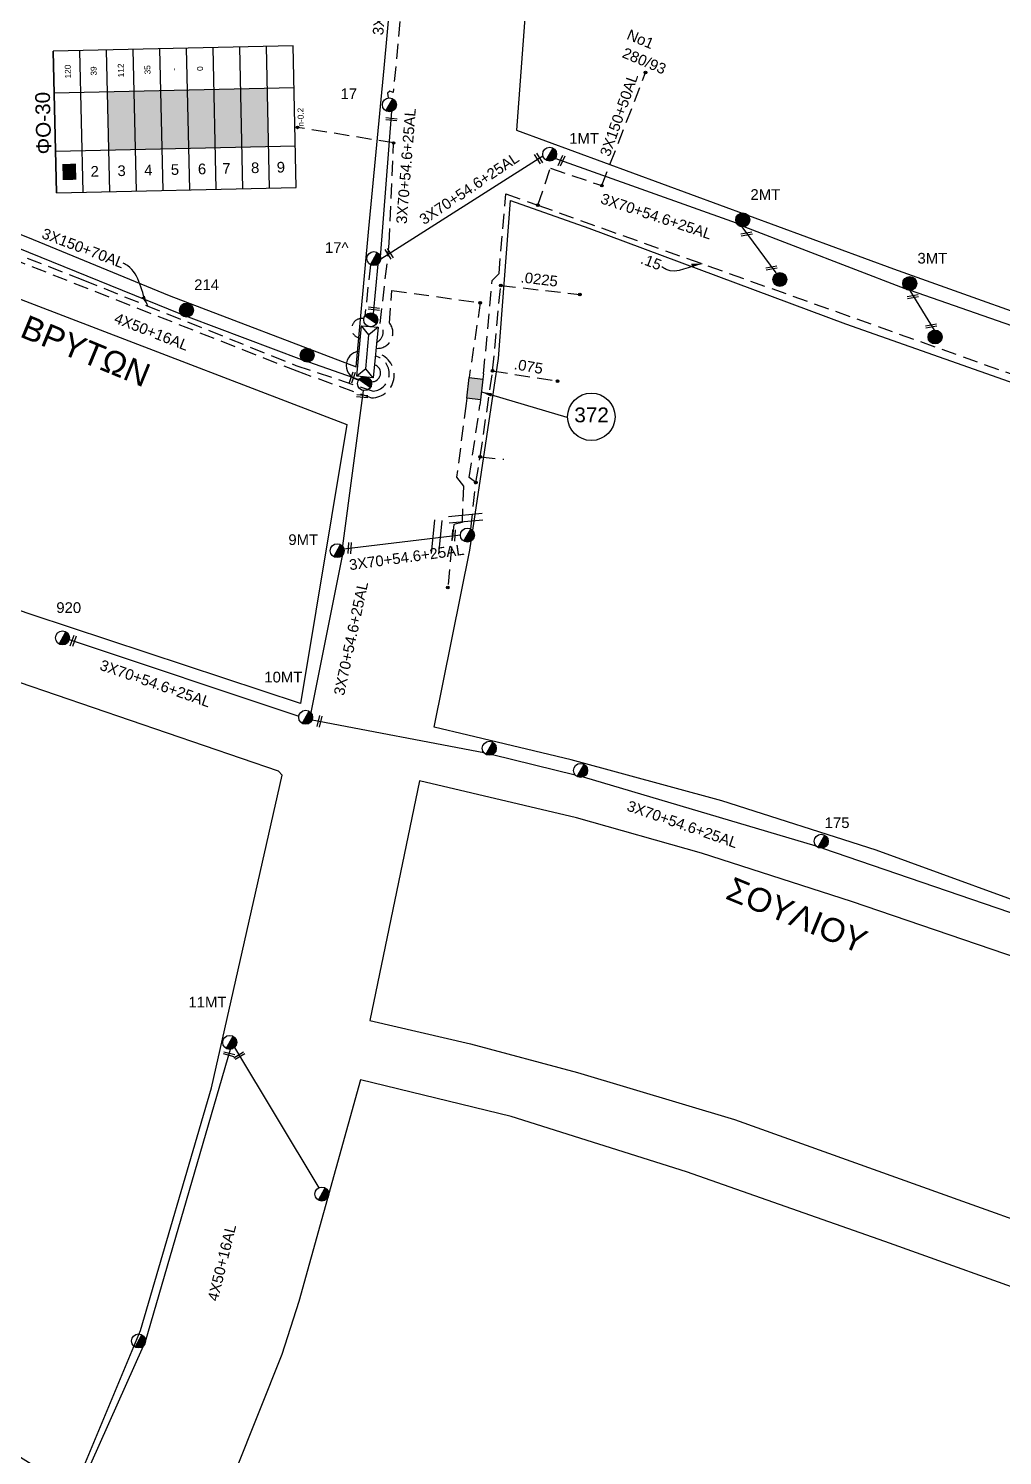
# Model space of a CAD drawing. Header units: millimetres. Extents: x 5016 to 7282, y 2879 to 3911.
# Drawn here: x 5565.7 to 5730.1, y 3271.3 to 3512.2 of the extents above; entities that cross this region are included whole.
import ezdxf
from ezdxf.enums import TextEntityAlignment as Align

# ---------------------------------------------------------------- set-up
doc = ezdxf.new("R2010")
doc.units = ezdxf.units.MM
doc.linetypes.add('DASHED', pattern=[19.05, 12.7, -6.35])
for name, color, linetype in [('Link Box 4 Διευθύνσεων', 7, 'Continuous'), ('Άγνωστα', 7, 'Continuous'), ('Ασφαλειοκιβώτια Χ.Τ 9 αναχωρήσεων', 7, 'Continuous'), ('Γυμνά εναέρια ΧΤ και ΦΟΠ (3Φ)   4x50+16AL', 7, 'Continuous'), ('Επιγραφές - Σχήματα', 7, 'Continuous'), ('Καλώδια ΧΤ   3x150+50AL', 7, 'DASHED'), ('Καλώδια ΧΤ   3x150AL+50XLPE', 7, 'DASHED'), ('Μηχανική τομή', 7, 'Continuous'), ('Στύλος Ξύλινος', 7, 'Continuous'), ('Στύλος Ξύλινος @ 1', 7, 'Continuous'), ('Στύλος ΦΜ', 7, 'Continuous'), ('Στύλος ΦΜ @ 1', 7, 'Continuous'), ('Συνδέσεις', 7, 'Continuous'), ('Συνεστραμμένα ΧΤ   3x70+54.6+25 AL', 7, 'SYN_LINE'), ('Τομή', 7, 'Continuous'), ('Υποσταθμός εναέριος 2 στύλων', 7, 'Continuous'), ('Υποσταθμός πόλεως', 7, 'Continuous'), ('Υπόβαθρο ΔΕΗ', 7, 'Continuous'), ('Υπόγεια Καλώδια Δικτύου ΧΤ   .075', 7, 'DASHED'), ('Υπόγεια καλώδια Δικτύου ΧΤ και Παρ. ΧΤ - 3X150+70 AL', 7, 'DASHED'), ('Υπόγεια καλώδια Παροχών ΧΤ   .0225', 7, 'DASHED'), ('Υπόγεια καλώδια Παροχών ΧΤ   .15', 7, 'DASHED')]:
    doc.layers.add(name, color=color, linetype=linetype)
doc.styles.get("Standard").update_dxf_attribs({"font": 'ARIAL.TTF'})
doc.linetypes.add('SYN_LINE', pattern='A,0.5,-0.0001,["/\\/\\/\\/",Standard,S=0.1,R=0,X=0,Y=-0.05],-0.25', length=0.7501)
doc.dimstyles.new('ISO-25', dxfattribs={"dimtxt": 2.5, "dimasz": 1.8, "dimexe": 1.25, "dimexo": 0.625, "dimtad": 1, "dimtxsty": 'Standard', "dimcen": 1.8, "dimadec": 0, "dimazin": 0, "dimtfac": 1, "dimtmove": 0, "dimatfit": 3, "dimfxl": 1.25, "dimarcsym": 0})

# ---------------------------------------------------------------- blocks, each defined once
blk = doc.blocks.new('ΥΠΑΡΧΩΝ ΞΥΛΙΝΟΣ ΣΤΥΛΟΣ')
at = {"layer": 'Στύλος Ξύλινος'}
h = blk.add_hatch(color=7, dxfattribs=at)
h.paths.add_polyline_path([(-2.62, 0, 0.270008), (-1.29, -2.28), (1.3, 2.27, 0.576266)])
h.paths.add_polyline_path([(-1.29, -2.28, 0.574793), (2.62, 0, 0.268822), (1.3, 2.27)])
at = {"layer": 'Στύλος Ξύλινος', "color": 7}
blk.add_line((-1.29, -2.28), (1.3, 2.27), dxfattribs=at)
blk.add_circle((0, 0), 2.62, dxfattribs=at)
at = {"layer": 'Στύλος Ξύλινος', "flags": 4}
for tag, p in [('ΑΡΙΘΜΟΣ', (-4.91, 8.6)), ('ΤΥΠΟΣ', (-4.85, 3.39))]:
    blk.add_attdef(tag, p, '', height=4, dxfattribs=at)
blk = doc.blocks.new('ΥΠΑΡΧΩΝ ΤΣΙΜΕΝΤΕΝΙΟΣ ΣΤΥΛΟΣ')
at = {"layer": 'Στύλος ΦΜ'}
blk.add_hatch(color=7, dxfattribs=at).paths.add_polyline_path([(-1.29, -2.28, 0.574793), (2.62, 0, 0.268822), (1.3, 2.27)])
at = {"layer": 'Στύλος ΦΜ', "color": 7}
blk.add_line((-1.29, -2.28), (1.3, 2.27), dxfattribs=at)
blk.add_circle((0, 0), 2.62, dxfattribs=at)
at = {"layer": 'Στύλος ΦΜ', "flags": 4}
for tag, p in [('ΑΡΙΘΜΟΣ', (-4.68, 8.05)), ('ΤΥΠΟΣ', (-4.91, 3.03))]:
    blk.add_attdef(tag, p, '', height=4, dxfattribs=at)
blk = doc.blocks.new('LINK BOX 4 ΑΝΑΧΩΡΗΣΕΩΝ')
at = {"layer": 'Link Box 4 Διευθύνσεων', "ltscale": 40}
blk.add_hatch(color=256, dxfattribs=at).paths.add_polyline_path([(-3.54, 0), (-3.54, -4.67), (3.54, -4.67), (3.54, 0)])
for p, q in [((-3.54, 0), (-5.33, 0)), ((5.33, 0), (3.54, 0)), ((-3.54, -4.67), (-5.33, -4.67)), ((5.33, -4.67), (3.54, -4.67))]:
    blk.add_line(p, q, dxfattribs=at)
blk.add_lwpolyline([(-3.54, -4.67), (-3.54, 0), (3.54, 0), (3.54, -4.67)], close=True, dxfattribs=at)
blk = doc.blocks.new('ΥΠΟΣΤΑΘΜΟΣ ΕΝΑΕΡΙΟΣ ΕΠΙ 2 ΣΤΥΛΩΝ')
at = {"layer": 'Υποσταθμός εναέριος 2 στύλων', "linetype": 'Continuous'}
for points in [[(-11.97, -2.11, 0.574793), (-8.45, -0.07, 0.268822), (-9.64, 1.98)], [(9.68, -2.15, 0.574793), (13.19, -0.1, 0.268822), (12.01, 1.95)]]:
    blk.add_hatch(color=256, dxfattribs=at).paths.add_polyline_path(points)
for p, q in [((-11.97, -2.11), (-9.64, 1.98)), ((9.68, -2.15), (12.01, 1.95))]:
    blk.add_line(p, q, dxfattribs=at)
for centre in [(-10.81, -0.07), (10.84, -0.1)]:
    blk.add_circle(centre, 2.36, dxfattribs=at)
at = {"layer": 'Υποσταθμός πόλεως', "linetype": 'Continuous', "ltscale": 40}
blk.add_lwpolyline([(-8.57, 2.82), (8.57, 2.82), (8.57, -2.82), (-8.57, -2.82)], close=True, dxfattribs=at)
for points in [[(-5.75, 0), (-8.57, 2.82)], [(-8.57, -2.82), (-5.75, 0)], [(-5.75, 0), (5.75, 0)], [(5.75, 0), (8.57, 2.82)], [(8.57, -2.82), (5.75, 0)]]:
    blk.add_lwpolyline(points, dxfattribs=at)
at = {"layer": 'Υποσταθμός εναέριος 2 στύλων', "ltscale": 40, "flags": 1}
for tag, p in [('ΜΕΤΑΣΧΗΜΑΤΙΣΜΟΣ', (14.09, 2.51)), ('ΙΣΧΥΣ', (14.07, -0.28)), ('ΑΡΙΘΜΟΣ', (14.19, -3))]:
    blk.add_attdef(tag, p, '', height=1.8, dxfattribs=at)
blk = doc.blocks.new('ΑΣΦΑΛΕΙΟΚΙΒΩΤΙΟ ΥΠΟΣΤΑΘΜΟΥ 9 ΑΝΑΧΩΡΗΣΕΩΝ')
at = {"layer": 'Ασφαλειοκιβώτια Χ.Τ 9 αναχωρήσεων', "ltscale": 40}
for p, q in [((-23.8, 40.36), (24.02, 40.36)), ((-9.72, 40.36), (-9.72, -40.64)), ((9.94, 40.36), (9.94, -40.64)), ((-23.8, 31.36), (24.02, 31.36)), ((-23.8, 22.36), (24.02, 22.36)), ((-23.8, 13.36), (24.02, 13.36)), ((-23.8, 4.36), (24.02, 4.36)), ((-23.8, -4.64), (24.02, -4.64)), ((-23.8, -13.64), (24.02, -13.64)), ((-23.8, -22.64), (24.02, -22.64)), ((-23.8, -31.64), (24.02, -31.64))]:
    blk.add_line(p, q, dxfattribs=at)
at = {"layer": 'Ασφαλειοκιβώτια Χ.Τ 9 αναχωρήσεων'}
blk.add_lwpolyline([(-23.8, -40.64), (24.02, -40.64), (24.02, 40.36), (-23.8, 40.36)], close=True, dxfattribs=at)
for s, p in [('1', (-18.61, 37.24)), ('2', (-18.61, 28.67)), ('3', (-18.61, 19.6)), ('4', (-18.61, 10.58)), ('5', (-18.61, 1.57)), ('6', (-18.61, -7.57)), ('7', (-18.61, -15.81)), ('8', (-18.61, -25.5)), ('9', (-18.61, -34.19))]:
    blk.add_text(s, height=3.6, rotation=270, dxfattribs=at).set_placement(p)
at = {"layer": 'Ασφαλειοκιβώτια Χ.Τ 9 αναχωρήσεων', "ltscale": 40}
for tag, height, p in [('ΟΝΟΜΑ', 5, (-0.16, 44.31)), ('ΚΕΙΜΕΝΟ 1', 2, (17.06, 35.59)), ('ΚΕΙΜΕΝΟ 2', 2, (17.06, 26.88)), ('ΚΕΙΜΕΝΟ 3', 2, (17.06, 17.69)), ('ΚΕΙΜΕΝΟ 4', 2, (17.06, 8.71)), ('ΚΕΙΜΕΝΟ 5', 2, (17.06, -0.13)), ('ΚΕΙΜΕΝΟ 6', 2, (17.06, -9.05)), ('ΚΕΙΜΕΝΟ 7', 2, (17.06, -18.13)), ('ΚΕΙΜΕΝΟ 8', 2, (17.06, -26.85)), ('ΚΕΙΜΕΝΟ 9', 2, (17.06, -35.99)), ('ΣΧ', 2, (-0.1, -42.64))]:
    blk.add_attdef(tag, text='', height=height, dxfattribs=at).set_placement(p, align=Align.MIDDLE_CENTER)
blk = doc.blocks.new('ΜΗΧΑΝΙΚΗ ΤΟΜΗ')
at = {"layer": 'Μηχανική τομή', "ltscale": 40}
for p, q in [((-1.89, 0.78), (1.89, 0.78)), ((1.89, 0), (-1.89, 0))]:
    blk.add_line(p, q, dxfattribs=at)
blk = doc.blocks.new('ΤΟΜΗ')
at = {"layer": 'Τομή', "ltscale": 40}
for p, q in [((-5.68, 0), (5.68, 0)), ((5.68, -2.33), (-5.68, -2.33))]:
    blk.add_line(p, q, dxfattribs=at)
blk = doc.blocks.new('_ΣΥΝΔΕΣΗ')
at = {"layer": 'Συνδέσεις', "linetype": 'SYN_LINE', "ltscale": 40}
blk.add_hatch(color=256, dxfattribs=at).paths.add_polyline_path([(0.5, -0.01, 1), (-0.5, -0.01, 1)])
at = {"layer": 'Συνδέσεις'}
blk.add_circle((0, -0.01), 0.5, dxfattribs=at)

msp = doc.modelspace()

# ---------------------------------------------------------------- hatches: boundary and pattern name
at = {"layer": 'Ασφαλειοκιβώτια Χ.Τ 9 αναχωρήσεων', "lineweight": -3}
for color, points in [(133, [(5583.51, 3501.6), (5579.01, 3501.5), (5579.23, 3491.68), (5583.73, 3491.78)]), (30, [(5588.01, 3501.7), (5583.51, 3501.6), (5583.73, 3491.78), (5588.23, 3491.88)]), (27, [(5592.51, 3501.8), (5588.01, 3501.7), (5588.23, 3491.88), (5592.73, 3491.98)]), (2, [(5597.01, 3501.9), (5592.51, 3501.8), (5592.73, 3491.98), (5597.23, 3492.08)]), (1, [(5601.51, 3502), (5597.01, 3501.9), (5597.23, 3492.08), (5601.73, 3492.18)]), (62, [(5606.01, 3502.1), (5601.51, 3502), (5601.73, 3492.18), (5606.22, 3492.28)]), (173, [(5571.45, 3486.6), (5573.75, 3486.65), (5573.69, 3489.36), (5571.39, 3489.31)])]:
    msp.add_hatch(color=color, dxfattribs=at).paths.add_polyline_path(points)

# ---------------------------------------------------------------- linework, layer by layer
at = {"layer": 'Άγνωστα', "color": 30, "linetype": 'DASHED', "lineweight": -3, "ltscale": 0.2}
msp.add_lwpolyline([(5624.44, 3459.2, 0.49167), (5625.04, 3462.38), (5626.58, 3475.87), (5627.31, 3492.86), (5611.1, 3495.5)], format="xyb", dxfattribs=at)
at = {"layer": 'Άγνωστα', "color": 173, "linetype": 'DASHED', "lineweight": -3, "ltscale": 0.2}
msp.add_lwpolyline([(5623.38, 3472.31), (5622.47, 3463.69)], dxfattribs=at)
at = {"layer": 'Άγνωστα', "color": 27, "linetype": 'DASHED', "lineweight": -3, "ltscale": 0.2}
msp.add_lwpolyline([(5624.35, 3458.2, 0.663056), (5626.6, 3462.46), (5626.99, 3467.98), (5641.93, 3465.89), (5640.18, 3454.18)], format="xyb", dxfattribs=at)
for points in [[(5639.57, 3448.89), (5637.92, 3436.42), (5639.12, 3434.92), (5638.86, 3428.81), (5637.46, 3428.47), (5636.44, 3417.82)], [(5641.18, 3435.57), (5640.07, 3436.37), (5641.88, 3448.62)], [(5641.93, 3439.89), (5645.93, 3439.46)]]:
    msp.add_lwpolyline(points, dxfattribs=at)
at = {"layer": 'Άγνωστα', "linetype": 'SYN_LINE', "lineweight": -3, "ltscale": 20}
msp.add_lwpolyline([(5600.43, 3340.16), (5614.69, 3316.5)], dxfattribs=at)
at = {"layer": 'Άγνωστα', "color": 173, "linetype": 'DASHED', "lineweight": -3, "ltscale": 0.2}
msp.add_arc((5621.92, 3461.55), 1.68, 77.8975, 261.6892, dxfattribs=at)
at = {"layer": 'Γυμνά εναέρια ΧΤ και ΦΟΠ (3Φ)   4x50+16AL', "color": 2, "lineweight": -3}
for points in [[(5561.78, 3475.99), (5591.35, 3464.03)], [(5592.63, 3463.5), (5611.78, 3456.32)], [(5612.96, 3455.89), (5621.46, 3452.91)]]:
    msp.add_lwpolyline(points, dxfattribs=at)
at = {"layer": 'Γυμνά εναέρια ΧΤ και ΦΟΠ (3Φ)   4x50+16AL', "color": 133, "lineweight": -3}
for points in [[(5585.41, 3290.54), (5599.77, 3339.87)], [(5568.96, 3253.64), (5585.1, 3289.83)]]:
    msp.add_lwpolyline(points, dxfattribs=at)
at = {"layer": 'Γυμνά εναέρια ΧΤ και ΦΟΠ (3Φ)   4x50+16AL', "color": 2, "lineweight": -3}
msp.add_arc((5621.71, 3455.3), 2.4, 95.7539, 263.5059, dxfattribs=at)
at = {"layer": 'Επιγραφές - Σχήματα', "lineweight": -3}
msp.add_circle((5660.68, 3446.64), 4, dxfattribs=at)
at = {"layer": 'Καλώδια ΧΤ   3x150+50AL', "color": 7, "lineweight": -3, "ltscale": 0.2}
msp.add_lwpolyline([(5635.22, 3595.92), (5634.56, 3595.09), (5635.37, 3594.17), (5632.04, 3558.55), (5628.71, 3517.17), (5627.25, 3501.37), (5626.68, 3501.61), (5626.28, 3501.25), (5626.37, 3500.46)], dxfattribs=at)
at = {"layer": 'Καλώδια ΧΤ   3x150+50AL', "color": 27, "lineweight": -3, "ltscale": 0.2}
msp.add_lwpolyline([(5651.65, 3482.35), (5653.79, 3488.61), (5662.45, 3485.66), (5669.84, 3504.76)], dxfattribs=at)
at = {"layer": 'Καλώδια ΧΤ   3x150AL+50XLPE', "color": 62, "lineweight": -3, "ltscale": 0.2}
msp.add_lwpolyline([(5531.91, 3499.54), (5526.68, 3487.61), (5562.68, 3473.41), (5610.96, 3454.38), (5623.56, 3449.84, 0.914441), (5624.27, 3457.42, 2.653937)], format="xyb", dxfattribs=at)
at = {"layer": 'Συνεστραμμένα ΧΤ   3x70+54.6+25 AL', "color": 173, "lineweight": -3, "ltscale": 20}
msp.add_lwpolyline([(5625.12, 3473.56), (5627.03, 3498.21)], dxfattribs=at)
at = {"layer": 'Συνεστραμμένα ΧΤ   3x70+54.6+25 AL', "color": 1, "lineweight": -3, "ltscale": 20}
for points in [[(5625.14, 3473.28), (5652.5, 3490.69)], [(5685.2, 3479.34), (5654.6, 3490.26)], [(5713.67, 3468.23), (5686.46, 3478.71)], [(5740.19, 3459.03), (5714.57, 3467.96)]]:
    msp.add_lwpolyline(points, dxfattribs=at)
at = {"layer": 'Συνεστραμμένα ΧΤ   3x70+54.6+25 AL', "color": 1, "lineweight": -3, "ltscale": 10}
for points in [[(5686.11, 3478.7), (5691.8, 3470.94)], [(5714.42, 3467.95), (5718.56, 3461.28)]]:
    msp.add_lwpolyline(points, dxfattribs=at)
at = {"layer": 'Συνεστραμμένα ΧΤ   3x70+54.6+25 AL', "color": 173, "lineweight": -3, "ltscale": 10}
msp.add_lwpolyline([(5623.91, 3464.09), (5624.68, 3472.4)], dxfattribs=at)
at = {"layer": 'Συνεστραμμένα ΧΤ   3x70+54.6+25 AL', "color": 133, "lineweight": -3, "ltscale": 20}
for points in [[(5622.15, 3451.09), (5618.66, 3424.83)], [(5618.93, 3424.33), (5638.59, 3426.72)], [(5618.6, 3423.19), (5613.31, 3396.72)], [(5572.55, 3409.03), (5611.29, 3396.09)], [(5613.55, 3395.47), (5642.51, 3389.99)], [(5659.33, 3385.86), (5698.58, 3374.23)], [(5699.68, 3373.82), (5735.37, 3361.64)]]:
    msp.add_lwpolyline(points, dxfattribs=at)
at = {"layer": 'Συνεστραμμένα ΧΤ   3x70+54.6+25 AL', "color": 133, "lineweight": -3, "ltscale": 10}
msp.add_lwpolyline([(5644.02, 3389.64), (5657.95, 3386.21)], dxfattribs=at)
at = {"layer": 'Συνεστραμμένα ΧΤ   3x70+54.6+25 AL', "color": 133, "lineweight": -3, "ltscale": 20}
msp.add_arc((5623.65, 3454.02), 1.46, 265.4512, 72.7555, dxfattribs=at)
at = {"layer": 'Υπόβαθρο ΔΕΗ', "lineweight": -3}
for points in [[(5625.72, 3505.51), (5627.44, 3524.59), (5631.66, 3569.47), (5634.2, 3597.83), (5586.5, 3612.99), (5537.07, 3530.13), (5516.36, 3496.38), (5516.36, 3496.38), (5565.5, 3476.96), (5589.41, 3467.1), (5620.96, 3455.1), (5623.1, 3478.41)], [(5821.7, 3420.22), (5885.14, 3396.65), (5858.52, 3317.68), (5796.23, 3342.01), (5741.81, 3361.44), (5708.74, 3373.51), (5682.71, 3381.79), (5657.3, 3388.73), (5639.81, 3392.87), (5634.14, 3394.22), (5640.18, 3424.11), (5645.03, 3456.49), (5647.05, 3483.13), (5660.26, 3478.47), (5703.58, 3462.34), (5759.79, 3442.54)], [(5852.93, 3297.32), (5856.14, 3307.97), (5825.85, 3320.85), (5791.76, 3333.72), (5762.76, 3343.42), (5732.94, 3355.14), (5704.6, 3364.83), (5679.25, 3372.96), (5658.18, 3378.92), (5631.65, 3385.17), (5623.3, 3344.72), (5640.31, 3340.82), (5658.32, 3335.97), (5684.82, 3328.01), (5724.1, 3313.97), (5770.72, 3297.32), (5844.82, 3271.43)]]:
    msp.add_lwpolyline(points, close=True, dxfattribs=at)
for points in [[(5745.34, 3563.55), (5727.99, 3569.6), (5705.84, 3577.61), (5685.93, 3584.14), (5660.17, 3591.03), (5655.24, 3592.05), (5648.06, 3495.01), (5648.06, 3495.01), (5711.7, 3471.64), (5779.76, 3447.33)], [(5492.65, 3438.29), (5511.76, 3486.65), (5572.22, 3463.44), (5619.4, 3445.33), (5611.6, 3398.26), (5566.32, 3413.23), (5492.65, 3438.29)]]:
    msp.add_lwpolyline(points, dxfattribs=at)
for points in [[(5584.57, 3292.39), (5596.54, 3333.36), (5608.51, 3386.17), (5607.89, 3386.81), (5457.92, 3438.13), (5371.94, 3468.18), (5369.24, 3468.69), (5366.12, 3468.69), (5363.34, 3467.91), (5361.9, 3466.8), (5353.66, 3454.18), (5328.3, 3416.83), (5328.28, 3415.59), (5359.43, 3396.56), (5399.99, 3372.24), (5442.37, 3347.23), (5457.92, 3338.01), (5531.66, 3291.55), (5572.21, 3266.06, 0.293653), (5573.61, 3266.07), (5584.57, 3292.39)], [(5738.54, 3297.32), (5710.21, 3307.43), (5676.73, 3319.2), (5647.15, 3328.55), (5621.72, 3334.71), (5611.3, 3297.32), (5608.46, 3288.34), (5596.59, 3258.57, 0.234747), (5603.53, 3250.47), (5648.13, 3233.19), (5691.39, 3216.77), (5743.9, 3196.55), (5802.24, 3174.51), (5814.42, 3170.07), (5826.65, 3199.4), (5793.31, 3210.33), (5751.98, 3223.87), (5754.14, 3230.94), (5794.19, 3218.1), (5829.7, 3207.04), (5838.44, 3245.23), (5841.95, 3260.67), (5788.87, 3279.08)]]:
    msp.add_lwpolyline(points, format="xyb", close=True, dxfattribs=at)
at = {"layer": 'Υπόγεια Καλώδια Δικτύου ΧΤ   .075', "color": 27, "lineweight": -3, "ltscale": 0.2}
msp.add_lwpolyline([(5644.02, 3454.39), (5654.99, 3452.67)], dxfattribs=at)
at = {"layer": 'Υπόγεια καλώδια Δικτύου ΧΤ και Παρ. ΧΤ - 3X150+70 AL', "color": 1, "lineweight": -3, "ltscale": 0.2}
msp.add_lwpolyline([(5503.71, 3497.88), (5540.61, 3483.18), (5574.83, 3469.75), (5610.8, 3455.32), (5623.86, 3450.97, 0.859096), (5624.22, 3456.86)], format="xyb", dxfattribs=at)
at = {"layer": 'Υπόγεια καλώδια Παροχών ΧΤ   .0225', "color": 27, "lineweight": -3, "ltscale": 0.2}
msp.add_lwpolyline([(5645.38, 3468.82), (5658.75, 3467.28)], dxfattribs=at)
at = {"layer": 'Υπόγεια καλώδια Παροχών ΧΤ   .15', "color": 27, "lineweight": -3, "ltscale": 0.2}
for points in [[(5642.5, 3453.91), (5643.94, 3469.67), (5645.1, 3470.8), (5646.24, 3484.27), (5651.65, 3482.35), (5738.92, 3451.25), (5803.83, 3427.86), (5845.82, 3412.9), (5883.49, 3399.24)], [(5640.35, 3427.69), (5641.18, 3435.57), (5641.93, 3439.89), (5644.02, 3454.39), (5645.38, 3468.82)]]:
    msp.add_lwpolyline(points, dxfattribs=at)

# ---------------------------------------------------------------- block references
at = {"layer": 'Link Box 4 Διευθύνσεων', "lineweight": -3, "xscale": 0.5000000000000058, "yscale": 0.5000000000000058, "zscale": 0.5000000000000058, "rotation": 83.32408925435539}
msp.add_blockref('LINK BOX 4 ΑΝΑΧΩΡΗΣΕΩΝ', (5639.87, 3451.53), dxfattribs=at)
at = {"layer": 'Ασφαλειοκιβώτια Χ.Τ 9 αναχωρήσεων', "lineweight": -3, "xscale": 0.5000000000000284, "yscale": 0.5000000000000284, "zscale": 0.5000000000000284, "rotation": 91.27324612090538}
msp.add_blockref('ΑΣΦΑΛΕΙΟΚΙΒΩΤΙΟ ΥΠΟΣΤΑΘΜΟΥ 9 ΑΝΑΧΩΡΗΣΕΩΝ', (5590.3, 3496.78), dxfattribs=at).add_auto_attribs({'ΟΝΟΜΑ': 'ΦΟ-30', 'ΣΧ': 'n-0.2', 'ΚΕΙΜΕΝΟ 2': '39', 'ΚΕΙΜΕΝΟ 1': '120', 'ΚΕΙΜΕΝΟ 3': '112', 'ΚΕΙΜΕΝΟ 4': '35', 'ΚΕΙΜΕΝΟ 5': '-', 'ΚΕΙΜΕΝΟ 6': '0'})
at = {"layer": 'Μηχανική τομή', "lineweight": -3}
for p, xscale, yscale, zscale, rotation in [((5626.91, 3496.67), 0.4999999999999142, 0.4999999999999142, 0.4999999999999142, 354.0402732054085), ((5651.61, 3490.12), 0.4999999999999974, 0.4999999999999974, 0.4999999999999974, 301.8118084554795), ((5655.47, 3489.94), 0.4999999999999971, 0.4999999999999971, 0.4999999999999971, 246.3554356370784), ((5686.86, 3477.68), 0.4999999999999659, 0.4999999999999659, 0.4999999999999659, 189.999067450268), ((5626.38, 3474.05), 0.4999999999999974, 0.4999999999999974, 0.4999999999999974, 301.8118084554795), ((5691.06, 3471.95), 0.4999999999999659, 0.4999999999999659, 0.4999999999999659, 189.999067450268), ((5714.93, 3467.12), 0.4999999999999659, 0.4999999999999659, 0.4999999999999659, 189.999067450268), ((5623.96, 3464.69), 0.4999999999999142, 0.4999999999999142, 0.4999999999999142, 354.0402732054085), ((5718.02, 3462.15), 0.4999999999999659, 0.4999999999999659, 0.4999999999999659, 189.999067450268), ((5620.53, 3453.22), 0.4999999999999051, 0.4999999999999051, 0.4999999999999051, 71.230105640109), ((5622, 3449.93), 0.4999999999999142, 0.4999999999999142, 0.4999999999999142, 354.0402732054085), ((5637.65, 3426.61), 0.4999999999999096, 0.4999999999999096, 0.4999999999999096, 86.81186916239565), ((5620.1, 3424.47), 0.4999999999999096, 0.4999999999999096, 0.4999999999999096, 86.81186916239565), ((5573.42, 3408.74), 0.499999999999912, 0.499999999999912, 0.499999999999912, 70.01772212164337), ((5614.99, 3395.19), 0.4999999999999277, 0.4999999999999277, 0.4999999999999277, 76.23818856986018), ((5599.59, 3339.23), 0.500000000000108, 0.500000000000108, 0.500000000000108, 165.5587228730483), ((5601.16, 3338.95), 0.5000000000001655, 0.5000000000001655, 0.5000000000001655, 211.4842005974589)]:
    msp.add_blockref('ΜΗΧΑΝΙΚΗ ΤΟΜΗ', p, dxfattribs=dict(at, xscale=xscale, yscale=yscale, zscale=zscale, rotation=rotation))
at = {"layer": 'Στύλος Ξύλινος @ 1', "lineweight": -3, "ltscale": 40}
ref = msp.add_blockref('ΥΠΑΡΧΩΝ ΞΥΛΙΝΟΣ ΣΤΥΛΟΣ', (5686.24, 3479.87), dxfattribs=dict(at, xscale=0.4499999999998181, yscale=0.4499999999998181, zscale=0.4499999999998181))
ref.add_attrib('ΤΥΠΟΣ', '2MT', (5687.54, 3483.26), dxfattribs={"layer": 'Στύλος Ξύλινος', "height": 1.8, "flags": 4})
ref = msp.add_blockref('ΥΠΑΡΧΩΝ ΞΥΛΙΝΟΣ ΣΤΥΛΟΣ', (5714.43, 3469.13), dxfattribs=dict(at, xscale=0.4499999999998181, yscale=0.4499999999998181, zscale=0.4499999999998181))
ref.add_attrib('ΤΥΠΟΣ', '3MT', (5715.73, 3472.51), dxfattribs={"layer": 'Στύλος Ξύλινος', "height": 1.8, "flags": 4})
at = {"layer": 'Στύλος Ξύλινος @ 1', "lineweight": -3, "ltscale": 40, "xscale": 0.4499999999998181, "yscale": 0.4499999999998181, "zscale": 0.4499999999998181}
for p in [(5692.5, 3469.82), (5718.7, 3460.11), (5612.71, 3457.04)]:
    msp.add_blockref('ΥΠΑΡΧΩΝ ΞΥΛΙΝΟΣ ΣΤΥΛΟΣ', p, dxfattribs=at)
at = {"layer": 'Στύλος Ξύλινος @ 1', "lineweight": -3, "ltscale": 40}
ref = msp.add_blockref('ΥΠΑΡΧΩΝ ΞΥΛΙΝΟΣ ΣΤΥΛΟΣ', (5592.35, 3464.65), dxfattribs=dict(at, xscale=0.4499999999998181, yscale=0.4499999999998181, zscale=0.4499999999998181))
ref.add_attrib('ΤΥΠΟΣ', '214', (5593.64, 3468.03), dxfattribs={"layer": 'Στύλος Ξύλινος', "height": 1.8, "flags": 4})
at = {"layer": 'Στύλος ΦΜ @ 1', "lineweight": -3, "ltscale": 40}
ref = msp.add_blockref('ΥΠΑΡΧΩΝ ΤΣΙΜΕΝΤΕΝΙΟΣ ΣΤΥΛΟΣ', (5626.59, 3499.3), dxfattribs=dict(at, xscale=0.4499999999998181, yscale=0.4499999999998181, zscale=0.4499999999998181))
ref.add_attrib('ΤΥΠΟΣ', '17', (5618.34, 3500.26), dxfattribs={"layer": 'Στύλος ΦΜ', "height": 1.8, "flags": 4})
ref = msp.add_blockref('ΥΠΑΡΧΩΝ ΤΣΙΜΕΝΤΕΝΙΟΣ ΣΤΥΛΟΣ', (5653.65, 3490.96), dxfattribs=dict(at, xscale=0.4499999999998181, yscale=0.4499999999998181, zscale=0.4499999999998181))
ref.add_attrib('ΤΥΠΟΣ', '1MT', (5656.94, 3492.72), dxfattribs={"layer": 'Στύλος ΦΜ', "height": 1.8, "flags": 4})
ref = msp.add_blockref('ΥΠΑΡΧΩΝ ΤΣΙΜΕΝΤΕΝΙΟΣ ΣΤΥΛΟΣ', (5623.97, 3473.34), dxfattribs=dict(at, xscale=0.4499999999998181, yscale=0.4499999999998181, zscale=0.4499999999998181))
ref.add_attrib('ΤΥΠΟΣ', '17^ ', (5615.72, 3474.29), dxfattribs={"layer": 'Στύλος ΦΜ', "height": 1.8, "flags": 4})
at = {"layer": 'Στύλος ΦΜ @ 1', "lineweight": -3, "ltscale": 40, "xscale": 0.4499999999998181, "yscale": 0.4499999999998181, "zscale": 0.4499999999998181}
for p in [(5639.76, 3426.67), (5643.46, 3390.68), (5658.87, 3386.95), (5615.19, 3315.44), (5584.24, 3290.64)]:
    msp.add_blockref('ΥΠΑΡΧΩΝ ΤΣΙΜΕΝΤΕΝΙΟΣ ΣΤΥΛΟΣ', p, dxfattribs=at)
at = {"layer": 'Στύλος ΦΜ @ 1', "lineweight": -3, "ltscale": 40}
ref = msp.add_blockref('ΥΠΑΡΧΩΝ ΤΣΙΜΕΝΤΕΝΙΟΣ ΣΤΥΛΟΣ', (5617.78, 3424.04), dxfattribs=dict(at, xscale=0.4499999999998181, yscale=0.4499999999998181, zscale=0.4499999999998181))
ref.add_attrib('ΤΥΠΟΣ', '9MT', (5609.54, 3425), dxfattribs={"layer": 'Στύλος ΦΜ', "height": 1.8, "flags": 4})
ref = msp.add_blockref('ΥΠΑΡΧΩΝ ΤΣΙΜΕΝΤΕΝΙΟΣ ΣΤΥΛΟΣ', (5571.41, 3409.31), dxfattribs=dict(at, xscale=0.4499999999998181, yscale=0.4499999999998181, zscale=0.4499999999998181))
ref.add_attrib('ΤΥΠΟΣ', '920', (5570.37, 3413.53), dxfattribs={"layer": 'Στύλος ΦΜ', "height": 1.8, "flags": 4})
ref = msp.add_blockref('ΥΠΑΡΧΩΝ ΤΣΙΜΕΝΤΕΝΙΟΣ ΣΤΥΛΟΣ', (5612.46, 3395.91), dxfattribs=dict(at, xscale=0.4499999999998181, yscale=0.4499999999998181, zscale=0.4499999999998181))
ref.add_attrib('ΤΥΠΟΣ', '10MT', (5605.48, 3401.8), dxfattribs={"layer": 'Στύλος ΦΜ', "height": 1.8, "flags": 4})
ref = msp.add_blockref('ΥΠΑΡΧΩΝ ΤΣΙΜΕΝΤΕΝΙΟΣ ΣΤΥΛΟΣ', (5699.49, 3374.98), dxfattribs=dict(at, xscale=0.4499999999998181, yscale=0.4499999999998181, zscale=0.4499999999998181))
ref.add_attrib('ΤΥΠΟΣ', '175', (5700.07, 3377.22), dxfattribs={"layer": 'Στύλος ΦΜ', "height": 1.8, "flags": 4})
ref = msp.add_blockref('ΥΠΑΡΧΩΝ ΤΣΙΜΕΝΤΕΝΙΟΣ ΣΤΥΛΟΣ', (5599.64, 3341.04), dxfattribs=dict(at, xscale=0.4499999999998181, yscale=0.4499999999998181, zscale=0.4499999999998181))
ref.add_attrib('ΤΥΠΟΣ', '11MT', (5592.67, 3346.93), dxfattribs={"layer": 'Στύλος ΦΜ', "height": 1.8, "flags": 4})
at = {"layer": 'Συνδέσεις', "lineweight": -3, "xscale": 0.4499999999998181, "yscale": 0.4499999999998181, "zscale": 0.4499999999998181}
for p in [(5669.84, 3504.76), (5611.1, 3495.5), (5627.31, 3492.86), (5662.45, 3485.66), (5651.65, 3482.35), (5645.38, 3468.82), (5641.93, 3465.89), (5658.75, 3467.28), (5644.02, 3454.39), (5654.99, 3452.67), (5641.93, 3439.89), (5641.18, 3435.57), (5636.44, 3417.82)]:
    msp.add_blockref('_ΣΥΝΔΕΣΗ', p, dxfattribs=at)
at = {"layer": 'Τομή', "lineweight": -3}
for p, xscale, yscale, zscale, rotation in [((5639.52, 3428.94), 0.4999999999996391, 0.4999999999996391, 0.4999999999996391, 185.3280942415111), ((5635.15, 3426.3), 0.4999999999996032, 0.4999999999996032, 0.4999999999996032, 264.3435952847321)]:
    msp.add_blockref('ΤΟΜΗ', p, dxfattribs=dict(at, xscale=xscale, yscale=yscale, zscale=zscale, rotation=rotation))
at = {"layer": 'Υποσταθμός εναέριος 2 στύλων', "lineweight": -3, "xscale": 0.5000000000000078, "yscale": 0.5000000000000078, "zscale": 0.5000000000000078, "rotation": 84.5957516149335}
msp.add_blockref('ΥΠΟΣΤΑΘΜΟΣ ΕΝΑΕΡΙΟΣ ΕΠΙ 2 ΣΤΥΛΩΝ', (5622.88, 3457.62), dxfattribs=at)

# ---------------------------------------------------------------- texts
at = {"layer": 'Γυμνά εναέρια ΧΤ και ΦΟΠ (3Φ)   4x50+16AL', "color": 7, "lineweight": -3, "char_height": 1.8, "width": 168.3718, "attachment_point": 1}
for insert, rotation in [((5580.63, 3464.25), 338.5784), ((5595.87, 3297.66), 76.3153)]:
    msp.add_mtext('4X50+16AL', dxfattribs=dict(at, insert=insert, rotation=rotation))
at = {"layer": 'Επιγραφές - Σχήματα', "color": 7, "lineweight": -3, "width": 168.3718, "attachment_point": 1}
for s, insert, char_height, rotation in [('No1', (5667.21, 3512.12), 1.8, 337.1458), ('280/93', (5666.43, 3509.04), 1.8, 337.1458), ('ΚΑΛΑΒΡΥΤΩΝ', (5551.75, 3469.6), 4, 337.6627), ('ΣΟΥΛΙΟΥ', (5684.64, 3369.08), 4, 337.6627)]:
    msp.add_mtext(s, dxfattribs=dict(at, insert=insert, char_height=char_height, rotation=rotation))
at = {"layer": 'Επιγραφές - Σχήματα', "lineweight": -3, "insert": (5657.81, 3448.21), "char_height": 2.5, "width": 6.0207, "attachment_point": 1}
msp.add_mtext('372', dxfattribs=at)
at = {"layer": 'Καλώδια ΧΤ   3x150+50AL', "color": 7, "lineweight": -3, "char_height": 1.8, "width": 168.3718, "attachment_point": 1}
for insert, rotation in [((5623.75, 3511.14), 85.2148), ((5662.07, 3491.02), 70.5759)]:
    msp.add_mtext('3X150+50AL', dxfattribs=dict(at, insert=insert, rotation=rotation))
at = {"layer": 'Συνεστραμμένα ΧΤ   3x70+54.6+25 AL', "color": 7, "lineweight": -3, "char_height": 1.8, "width": 168.3718, "attachment_point": 1}
for insert, rotation in [((5627.72, 3479.28), 85.4582), ((5631.43, 3480.47), 33.8787), ((5662.66, 3484.43), 341.5928), ((5619.68, 3422.52), 7.7211), ((5617.18, 3399.84), 77.9499), ((5578.14, 3405.69), 340.8261), ((5667.12, 3381.92), 340.8261)]:
    msp.add_mtext('3X70+54.6+25AL', dxfattribs=dict(at, insert=insert, rotation=rotation))
at = {"layer": 'Υπόγεια Καλώδια Δικτύου ΧΤ   .075', "color": 7, "lineweight": -3, "insert": (5647.83, 3456.46), "char_height": 1.8, "width": 168.3718, "attachment_point": 1, "rotation": 350.1491}
msp.add_mtext('.075', dxfattribs=at)
at = {"layer": 'Υπόγεια καλώδια Δικτύου ΧΤ και Παρ. ΧΤ - 3X150+70 AL', "color": 7, "lineweight": -3, "insert": (5568.39, 3478.55), "char_height": 1.8, "width": 168.3718, "attachment_point": 1, "rotation": 339.215}
msp.add_mtext('3X150+70AL', dxfattribs=at)
at = {"layer": 'Υπόγεια καλώδια Παροχών ΧΤ   .0225', "color": 7, "lineweight": -3, "insert": (5648.88, 3471.13), "char_height": 1.8, "width": 168.3718, "attachment_point": 1, "rotation": 353.1964}
msp.add_mtext('.0225', dxfattribs=at)
at = {"layer": 'Υπόγεια καλώδια Παροχών ΧΤ   .15', "color": 7, "lineweight": -3, "insert": (5669.49, 3474.27), "char_height": 1.8, "width": 168.3718, "attachment_point": 1, "rotation": 338.9112}
msp.add_mtext('.15', dxfattribs=at)

# ---------------------------------------------------------------- leaders
at = {"layer": 'Επιγραφές - Σχήματα', "lineweight": -3, "path_type": 1}
for points in [[(5585.84, 3465.33), (5582.44, 3472.11), (5581.68, 3472.59)], [(5679.38, 3472.47), (5673.3, 3471.51), (5672.58, 3471.93)]]:
    msp.add_leader(points, dimstyle='ISO-25', override={"dimgap": 0.625, "dimtad": 0}, dxfattribs=at)
at = {"layer": 'Επιγραφές - Σχήματα', "lineweight": -3}
msp.add_leader([(5642.14, 3450.83), (5656.56, 3446.56)], dimstyle='ISO-25', override={"dimgap": 0.625, "dimtad": 0}, dxfattribs=at)

doc.saveas('drawing.dxf')
